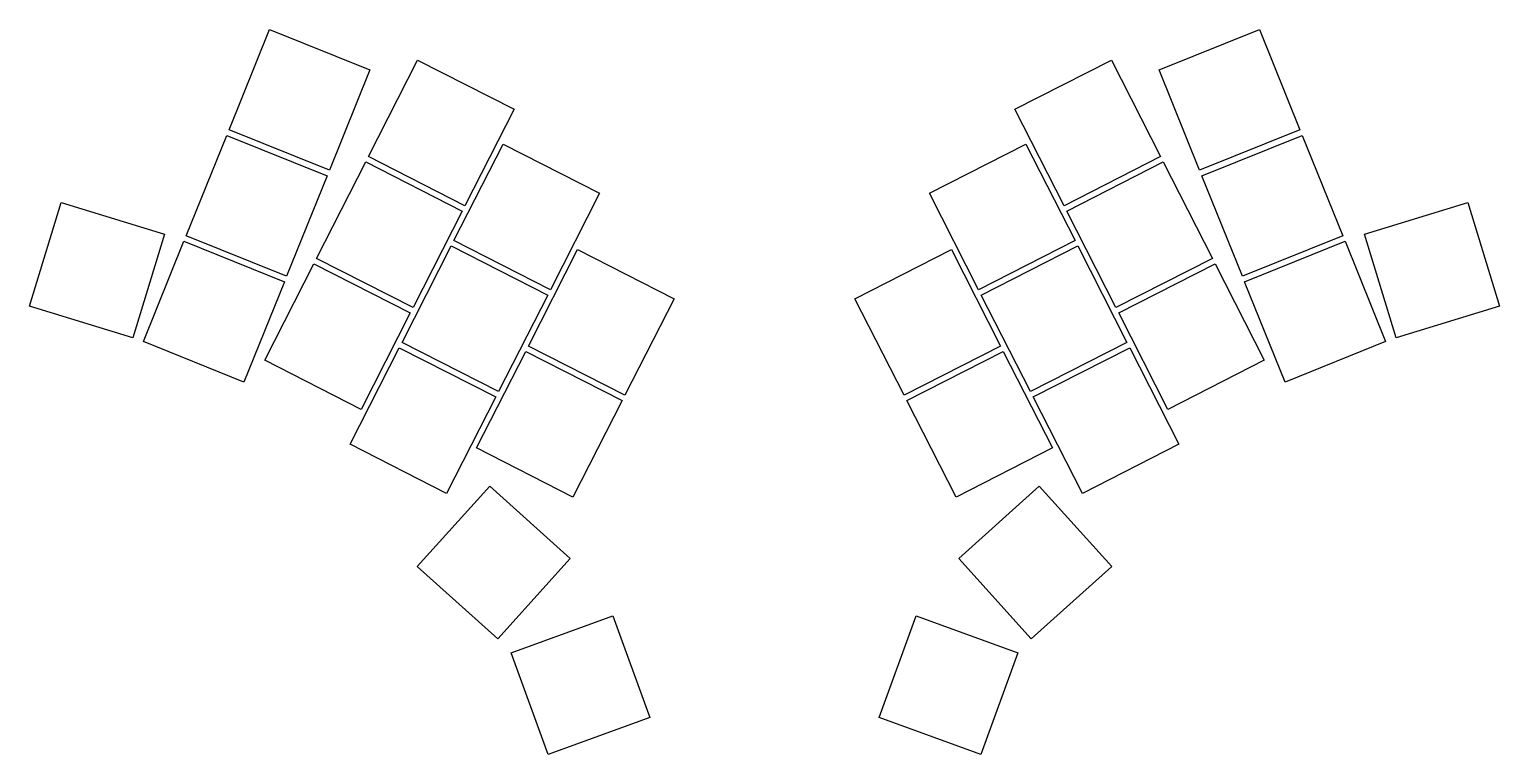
# Model space of a CAD drawing. Header units: millimetres. Extents: x -6 to 239, y -62 to 58.
import ezdxf

# ---------------------------------------------------------------- set-up
doc = ezdxf.new("R2010")
doc.units = ezdxf.units.MM

msp = doc.modelspace()

# ---------------------------------------------------------------- linework, layer by layer
for p, q in [((27.52, 41.5), (34.26, 58.19)), ((34.26, 58.19), (50.95, 51.45)), ((182.16, 51.45), (198.85, 58.19)), ((198.85, 58.19), (205.6, 41.5)), ((50.95, 51.45), (44.2, 34.76)), ((50.71, 37.04), (58.88, 53.08)), ((58.88, 53.08), (74.92, 44.91)), ((158.19, 44.91), (174.23, 53.08)), ((174.23, 53.08), (182.4, 37.04)), ((188.91, 34.76), (182.16, 51.45)), ((74.92, 44.91), (66.74, 28.87)), ((166.37, 28.87), (158.19, 44.91)), ((20.4, 23.88), (27.14, 40.57)), ((27.14, 40.57), (43.83, 33.83)), ((44.2, 34.76), (27.52, 41.5)), ((205.6, 41.5), (188.91, 34.76)), ((189.28, 33.83), (205.97, 40.57)), ((205.97, 40.57), (212.71, 23.88)), ((66.74, 28.87), (50.71, 37.04)), ((64.91, 23.07), (73.08, 39.11)), ((73.08, 39.11), (89.12, 30.94)), ((143.99, 30.94), (160.03, 39.11)), ((160.03, 39.11), (168.2, 23.07)), ((182.4, 37.04), (166.37, 28.87)), ((42.08, 20.11), (50.25, 36.15)), ((50.25, 36.15), (66.29, 27.98)), ((166.82, 27.98), (182.86, 36.15)), ((182.86, 36.15), (191.03, 20.11)), ((43.83, 33.83), (37.09, 17.14)), ((196.02, 17.14), (189.28, 33.83)), ((-5.68, 12.19), (-0.42, 29.41)), ((-0.42, 29.41), (16.79, 24.15)), ((89.12, 30.94), (80.95, 14.9)), ((152.16, 14.9), (143.99, 30.94)), ((216.32, 24.15), (233.53, 29.41)), ((233.53, 29.41), (238.79, 12.19)), ((66.29, 27.98), (58.12, 11.94)), ((174.99, 11.94), (166.82, 27.98)), ((16.79, 24.15), (11.53, 6.93)), ((13.28, 6.27), (20.02, 22.96)), ((20.02, 22.96), (36.71, 16.21)), ((37.09, 17.14), (20.4, 23.88)), ((56.29, 6.14), (64.46, 22.18)), ((64.46, 22.18), (80.5, 14.01)), ((80.95, 14.9), (64.91, 23.07)), ((168.2, 23.07), (152.16, 14.9)), ((152.61, 14.01), (168.65, 22.18)), ((168.65, 22.18), (176.82, 6.14)), ((212.71, 23.88), (196.02, 17.14)), ((196.4, 16.21), (213.09, 22.96)), ((213.09, 22.96), (219.83, 6.27)), ((221.58, 6.93), (216.32, 24.15)), ((58.12, 11.94), (42.08, 20.11)), ((77.3, 5.53), (85.47, 21.57)), ((85.47, 21.57), (101.51, 13.4)), ((131.6, 13.4), (147.64, 21.57)), ((147.64, 21.57), (155.81, 5.53)), ((191.03, 20.11), (174.99, 11.94)), ((33.45, 3.18), (41.63, 19.22)), ((41.63, 19.22), (57.66, 11.05)), ((175.45, 11.05), (191.48, 19.22)), ((191.48, 19.22), (199.66, 3.18)), ((36.71, 16.21), (29.97, -0.48)), ((203.14, -0.48), (196.4, 16.21)), ((80.5, 14.01), (72.32, -2.03)), ((101.51, 13.4), (93.34, -2.64)), ((139.77, -2.64), (131.6, 13.4)), ((160.79, -2.03), (152.61, 14.01)), ((11.53, 6.93), (-5.68, 12.19)), ((57.66, 11.05), (49.49, -4.99)), ((183.62, -4.99), (175.45, 11.05)), ((238.79, 12.19), (221.58, 6.93)), ((29.97, -0.48), (13.28, 6.27)), ((47.66, -10.79), (55.83, 5.25)), ((55.83, 5.25), (71.87, -2.92)), ((72.32, -2.03), (56.29, 6.14)), ((93.34, -2.64), (77.3, 5.53)), ((155.81, 5.53), (139.77, -2.64)), ((176.82, 6.14), (160.79, -2.03)), ((161.24, -2.92), (177.28, 5.25)), ((177.28, 5.25), (185.45, -10.79)), ((219.83, 6.27), (203.14, -0.48)), ((49.49, -4.99), (33.45, 3.18)), ((68.68, -11.39), (76.85, 4.64)), ((76.85, 4.64), (92.88, -3.53)), ((140.23, -3.53), (156.26, 4.64)), ((156.26, 4.64), (164.44, -11.39)), ((199.66, 3.18), (183.62, -4.99)), ((71.87, -2.92), (63.7, -18.96)), ((92.88, -3.53), (84.71, -19.57)), ((148.4, -19.57), (140.23, -3.53)), ((169.41, -18.96), (161.24, -2.92)), ((63.7, -18.96), (47.66, -10.79)), ((84.71, -19.57), (68.68, -11.39)), ((164.44, -11.39), (148.4, -19.57)), ((185.45, -10.79), (169.41, -18.96)), ((58.82, -31.12), (70.87, -17.75)), ((70.87, -17.75), (84.24, -29.79)), ((148.87, -29.79), (162.24, -17.75)), ((162.24, -17.75), (174.29, -31.12)), ((72.2, -43.17), (58.82, -31.12)), ((84.24, -29.79), (72.2, -43.17)), ((160.91, -43.17), (148.87, -29.79)), ((174.29, -31.12), (160.91, -43.17)), ((74.41, -45.48), (91.33, -39.32)), ((91.33, -39.32), (97.48, -56.24)), ((135.63, -56.24), (141.78, -39.32)), ((141.78, -39.32), (158.7, -45.48)), ((80.57, -62.39), (74.41, -45.48)), ((158.7, -45.48), (152.54, -62.39)), ((97.48, -56.24), (80.57, -62.39)), ((152.54, -62.39), (135.63, -56.24))]:
    msp.add_line(p, q)

doc.saveas('drawing.dxf')
